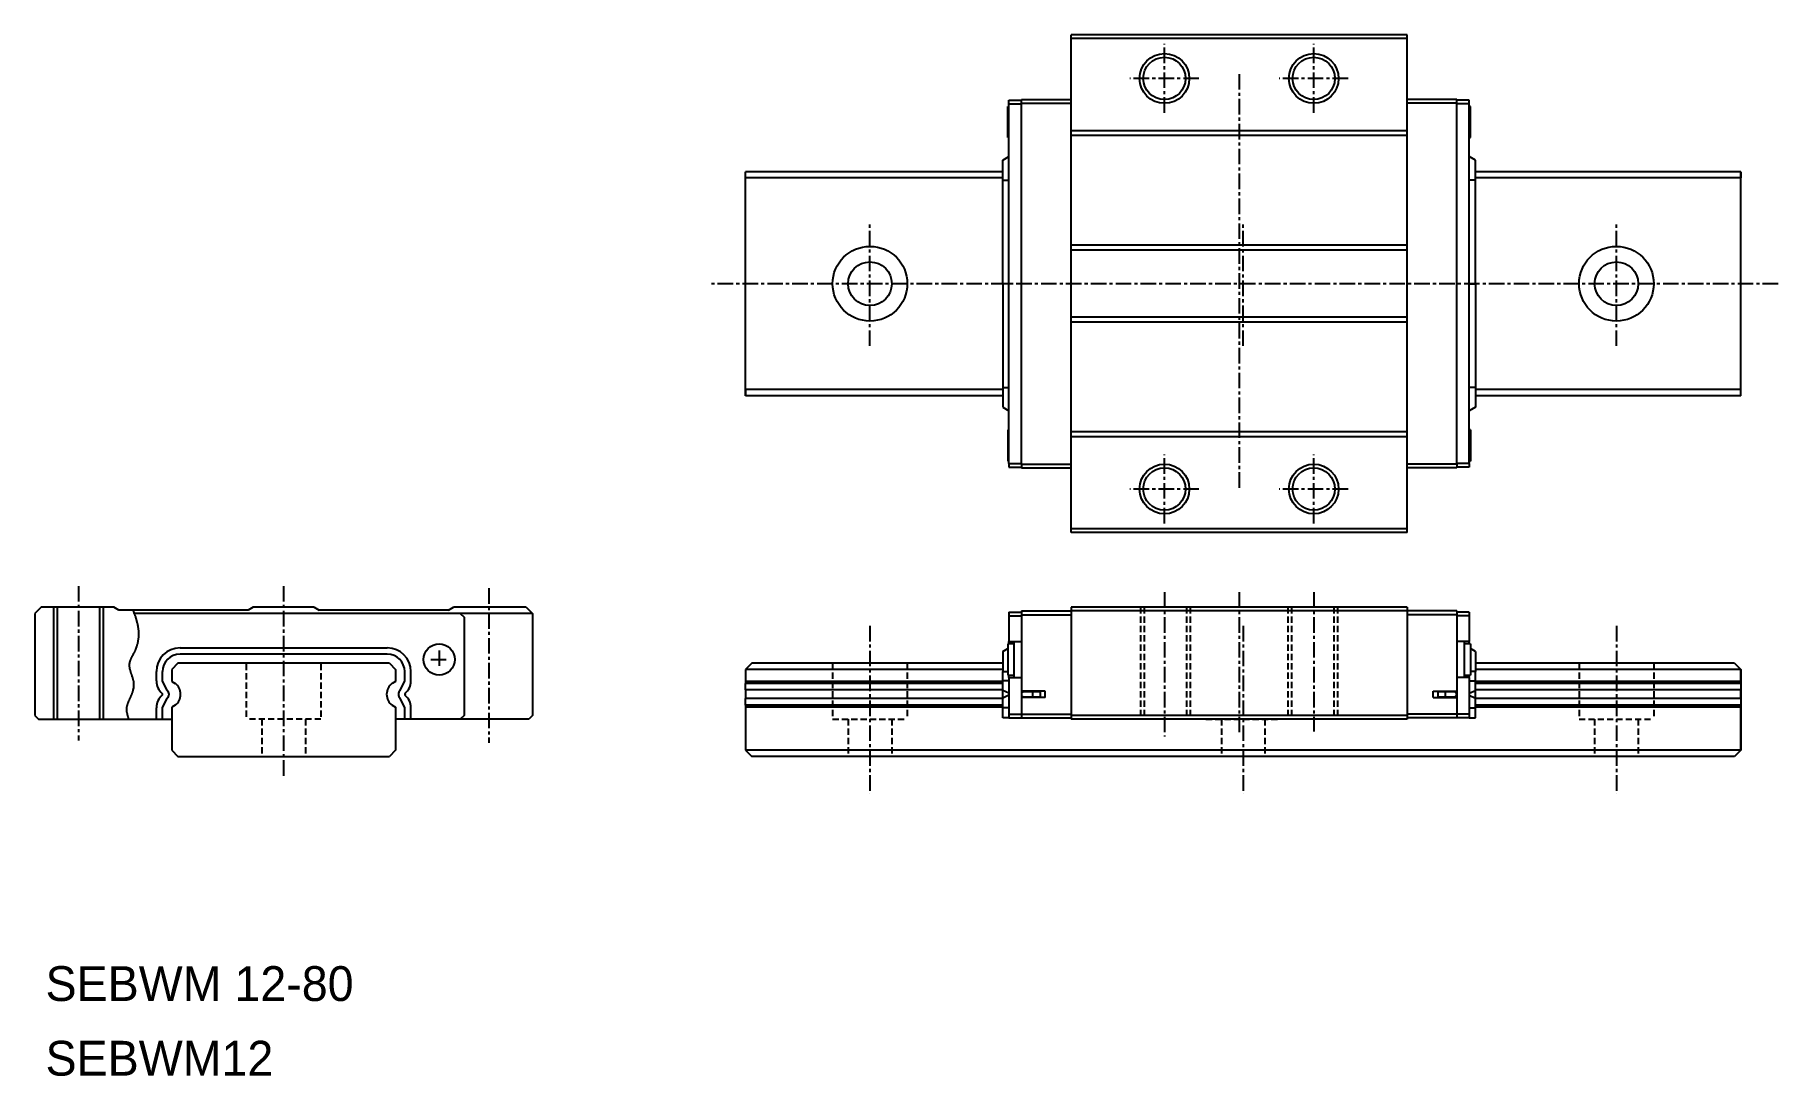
# Model space of a CAD drawing. Extents: x -7 to 133, y 5 to 89.
import ezdxf

# ---------------------------------------------------------------- set-up
doc = ezdxf.new("R2010")
doc.units = 0
doc.linetypes.add('CENTER', pattern=[2, 1.25, -0.25, 0.25, -0.25])
doc.linetypes.add('DASHED', pattern=[0.75, 0.5, -0.25])
doc.layers.get('0').update_dxf_attribs({"linetype": 'CONTINUOUS'})
doc.layers.add('CENTER', color=1, linetype='CENTER')

msp = doc.modelspace()

# ---------------------------------------------------------------- linework, layer by layer
at = {"color": 7, "linetype": 'CONTINUOUS'}
for p, q in [((103.17, 88.7), (76.17, 88.7)), ((76.17, 48.7), (76.17, 88.7)), ((103.17, 88.4), (76.17, 88.4)), ((103.17, 48.7), (103.17, 88.7)), ((71.17, 82.95), (71.07, 82.95)), ((71.07, 80.45), (71.07, 82.95)), ((71.17, 83.15), (71.17, 83.45)), ((71.17, 83.45), (72.17, 83.45)), ((71.17, 54.25), (71.17, 83.15)), ((71.17, 83.15), (72.17, 83.15)), ((72.17, 83.5), (76.17, 83.5)), ((72.17, 83.2), (72.17, 83.5)), ((72.17, 54.2), (72.17, 83.2)), ((72.17, 83.2), (76.17, 83.2)), ((107.17, 83.5), (103.17, 83.5)), ((107.17, 83.2), (103.17, 83.2)), ((107.17, 83.2), (107.17, 83.5)), ((108.17, 83.45), (107.17, 83.45)), ((107.17, 54.2), (107.17, 83.2)), ((108.17, 83.15), (107.17, 83.15)), ((108.17, 83.15), (108.17, 83.45)), ((108.17, 54.25), (108.17, 83.15)), ((108.27, 82.95), (108.17, 82.95)), ((108.27, 80.45), (108.27, 82.95)), ((71.07, 80.45), (71.17, 80.45)), ((103.17, 81), (76.17, 81)), ((103.17, 80.6), (76.17, 80.6)), ((108.17, 80.45), (108.27, 80.45)), ((70.67, 78.63), (71.17, 78.93)), ((70.67, 77.03), (70.67, 78.63)), ((108.67, 78.63), (108.17, 78.93)), ((108.67, 77.03), (108.67, 78.63)), ((70.67, 77.7), (50, 77.7)), ((50, 77.2), (50, 77.7)), ((50, 59.7), (50, 77.7)), ((70.67, 77.2), (50, 77.2)), ((130, 77.7), (108.67, 77.7)), ((130, 77.2), (108.67, 77.2)), ((130, 77.7), (130, 77.2)), ((130, 59.7), (130, 77.7)), ((70.67, 68.7), (70.67, 77.03)), ((70.67, 77.03), (71.17, 77.03)), ((108.67, 77.03), (108.17, 77.03)), ((108.67, 68.7), (108.67, 77.03)), ((103.17, 71.8), (76.17, 71.8)), ((103.17, 71.4), (76.17, 71.4)), ((70.67, 68.7), (70.67, 60.37)), ((71.17, 68.7), (70.67, 68.7)), ((108.17, 68.7), (108.67, 68.7)), ((108.67, 68.7), (108.67, 60.37)), ((103.17, 66), (76.17, 66)), ((103.17, 65.6), (76.17, 65.6)), ((70.67, 60.37), (71.17, 60.37)), ((70.67, 60.37), (70.67, 58.77)), ((108.67, 60.37), (108.17, 60.37)), ((108.67, 60.37), (108.67, 58.77)), ((70.67, 60.2), (50, 60.2)), ((50, 60.2), (50, 59.7)), ((70.67, 59.7), (50, 59.7)), ((130, 60.2), (108.67, 60.2)), ((130, 59.7), (108.67, 59.7)), ((130, 59.7), (130, 60.2)), ((70.67, 58.77), (71.17, 58.47)), ((108.67, 58.77), (108.17, 58.47)), ((71.07, 56.95), (71.07, 54.45)), ((71.17, 56.95), (71.07, 56.95)), ((103.17, 56.8), (76.17, 56.8)), ((103.17, 56.4), (76.17, 56.4)), ((108.27, 56.95), (108.17, 56.95)), ((108.27, 56.95), (108.27, 54.45)), ((71.07, 54.45), (71.17, 54.45)), ((71.17, 54.25), (72.17, 54.25)), ((71.17, 54.25), (71.17, 53.95)), ((71.17, 53.95), (72.17, 53.95)), ((72.17, 54.2), (76.17, 54.2)), ((72.17, 54.2), (72.17, 53.9)), ((72.17, 53.9), (76.17, 53.9)), ((107.17, 54.2), (103.17, 54.2)), ((107.17, 53.9), (103.17, 53.9)), ((108.17, 54.25), (107.17, 54.25)), ((107.17, 54.2), (107.17, 53.9)), ((108.17, 53.95), (107.17, 53.95)), ((108.17, 54.45), (108.27, 54.45)), ((108.17, 54.25), (108.17, 53.95)), ((103.17, 49), (76.17, 49)), ((103.17, 48.7), (76.17, 48.7)), ((-6.63, 42.7), (-7.13, 42.2)), ((-7.13, 42.2), (-7.13, 34)), ((-0.78, 42.7), (-6.63, 42.7)), ((-5.33, 42.7), (-5.33, 33.7)), ((-1.93, 42.7), (-1.93, 33.7)), ((-0.38, 42.45), (-0.78, 42.7)), ((10.02, 42.45), (-0.38, 42.45)), ((32.87, 42.2), (0.86, 42.2)), ((10.42, 42.7), (10.02, 42.45)), ((15.32, 42.7), (10.42, 42.7)), ((15.32, 42.7), (15.72, 42.45)), ((26.12, 42.45), (15.72, 42.45)), ((26.12, 42.45), (26.52, 42.7)), ((32.37, 42.7), (26.52, 42.7)), ((27.07, 42.2), (27.37, 41.9)), ((32.37, 42.7), (32.87, 42.2)), ((32.87, 42.2), (32.87, 34)), ((71.17, 42.3), (71.17, 42)), ((71.17, 42.3), (72.17, 42.3)), ((72.17, 42.4), (72.17, 42.1)), ((72.17, 42.4), (76.17, 42.4)), ((72.17, 42.1), (76.17, 42.1)), ((72.17, 42.1), (72.17, 35.95)), ((103.17, 42.7), (76.17, 42.7)), ((76.17, 42.7), (76.17, 42.4)), ((103.17, 42.4), (76.17, 42.4)), ((76.17, 42.4), (76.17, 34)), ((103.17, 42.7), (103.17, 42.4)), ((103.17, 42.4), (103.17, 34)), ((107.17, 42.4), (103.17, 42.4)), ((107.17, 42.1), (103.17, 42.1)), ((107.17, 42.4), (107.17, 42.1)), ((108.17, 42.3), (107.17, 42.3)), ((107.17, 42.1), (107.17, 35.95)), ((108.17, 42.3), (108.17, 42)), ((27.37, 41.9), (27.37, 34)), ((71.17, 42), (72.17, 42)), ((71.17, 42), (71.17, 39.95)), ((108.17, 42), (107.17, 42)), ((108.17, 42), (108.17, 39.95)), ((4.54, 39.43), (21.2, 39.43)), ((70.67, 39.13), (71.07, 39.37)), ((71.57, 39.75), (71.07, 39.75)), ((71.07, 39.75), (71.07, 37.25)), ((71.17, 39.75), (71.17, 39.95)), ((71.17, 39.95), (72.17, 39.95)), ((71.57, 39.95), (71.57, 37.05)), ((108.17, 39.95), (107.17, 39.95)), ((107.77, 39.95), (107.77, 37.05)), ((108.27, 39.75), (107.77, 39.75)), ((108.17, 39.75), (108.17, 39.95)), ((108.27, 39.75), (108.27, 37.25)), ((108.67, 39.13), (108.27, 39.37)), ((4.37, 38.2), (3.87, 37.7)), ((21.37, 38.2), (4.37, 38.2)), ((21.2, 38.93), (4.54, 38.93)), ((21.37, 38.2), (21.87, 37.7)), ((50.5, 38.2), (50, 37.7)), ((70.67, 38.2), (50.5, 38.2)), ((70.67, 39.13), (70.67, 37.53)), ((108.67, 39.13), (108.67, 37.53)), ((129.5, 38.2), (108.67, 38.2)), ((129.5, 38.2), (130, 37.7)), ((2.64, 36.78), (2.64, 37.53)), ((3.14, 36.78), (3.14, 37.53)), ((3.51, 36.01), (3.14, 36.78)), ((3.87, 37.7), (3.87, 36.74)), ((3.87, 36.74), (4.15, 36.58)), ((21.87, 36.74), (21.59, 36.58)), ((21.87, 37.7), (21.87, 36.74)), ((22.24, 36.01), (22.6, 36.78)), ((22.6, 36.78), (22.6, 37.53)), ((23.1, 36.78), (23.1, 37.53)), ((70.67, 37.7), (50, 37.7)), ((50, 37.7), (50, 36.74)), ((70.67, 36.74), (50, 36.74)), ((50, 36.74), (50, 36.58)), ((70.67, 36.58), (50, 36.58)), ((50, 36.05), (50, 36.58)), ((70.67, 37.53), (71.07, 37.53)), ((70.67, 36.78), (70.67, 37.53)), ((70.67, 36.01), (70.67, 36.78)), ((71.17, 36.78), (70.67, 36.78)), ((71.07, 37.25), (71.57, 37.25)), ((71.17, 37.05), (71.17, 37.25)), ((71.17, 37.05), (72.17, 37.05)), ((71.17, 37.05), (71.17, 34.1)), ((108.17, 37.05), (107.17, 37.05)), ((107.77, 37.25), (108.27, 37.25)), ((108.17, 37.05), (108.17, 37.25)), ((108.17, 37.05), (108.17, 34.1)), ((108.17, 36.78), (108.67, 36.78)), ((108.67, 37.53), (108.27, 37.53)), ((130, 37.7), (108.67, 37.7)), ((108.67, 36.78), (108.67, 37.53)), ((108.67, 36.01), (108.67, 36.78)), ((130, 36.74), (108.67, 36.74)), ((130, 36.58), (108.67, 36.58)), ((130, 36.74), (130, 37.7)), ((130, 37.7), (130, 31.2)), ((130, 36.58), (130, 36.74)), ((130, 36.58), (130, 36.05)), ((3.14, 34.62), (3.51, 35.39)), ((22.6, 34.62), (22.24, 35.39)), ((70.67, 36.05), (50, 36.05)), ((50, 36.05), (50, 35.35)), ((70.67, 35.35), (50, 35.35)), ((50, 34.82), (50, 35.35)), ((70.67, 35.39), (70.67, 36.01)), ((71.17, 35.78), (70.67, 36.01)), ((71.17, 35.62), (70.67, 35.39)), ((70.67, 34.62), (70.67, 35.39)), ((74.07, 35.95), (72.17, 35.95)), ((72.17, 35.95), (72.17, 35.45)), ((74.07, 35.45), (72.17, 35.45)), ((72.17, 35.45), (72.17, 34.1)), ((73.07, 35.9), (72.37, 35.9)), ((72.37, 35.5), (73.07, 35.5)), ((72.67, 35.9), (72.67, 35.95)), ((72.67, 35.45), (72.67, 35.5)), ((73, 35.9), (73, 35.95)), ((73, 35.45), (73, 35.5)), ((73.07, 35.9), (73.07, 35.5)), ((73.67, 35.9), (73.07, 35.9)), ((73.07, 35.5), (73.67, 35.5)), ((73.67, 35.9), (73.67, 35.5)), ((74.07, 35.45), (74.07, 35.95)), ((105.27, 35.45), (105.27, 35.95)), ((105.27, 35.95), (107.17, 35.95)), ((105.27, 35.45), (107.17, 35.45)), ((106.27, 35.9), (105.67, 35.9)), ((105.67, 35.5), (105.67, 35.9)), ((105.67, 35.5), (106.27, 35.5)), ((106.27, 35.5), (106.27, 35.9)), ((106.97, 35.9), (106.27, 35.9)), ((106.27, 35.5), (106.97, 35.5)), ((106.34, 35.9), (106.34, 35.95)), ((106.34, 35.45), (106.34, 35.5)), ((106.67, 35.9), (106.67, 35.95)), ((106.67, 35.45), (106.67, 35.5)), ((107.17, 35.95), (107.17, 35.45)), ((107.17, 35.45), (107.17, 34.1)), ((108.17, 35.78), (108.67, 36.01)), ((108.17, 35.62), (108.67, 35.39)), ((130, 36.05), (108.67, 36.05)), ((108.67, 35.39), (108.67, 36.01)), ((108.67, 34.62), (108.67, 35.39)), ((130, 35.35), (108.67, 35.35)), ((130, 35.35), (130, 36.05)), ((130, 35.35), (130, 34.82)), ((-7.13, 34), (-6.83, 33.7)), ((-6.83, 33.7), (3.87, 33.7)), ((2.64, 33.7), (2.64, 34.62)), ((3.14, 33.7), (3.14, 34.62)), ((4.15, 34.82), (3.87, 34.66)), ((3.87, 34.66), (3.87, 31.2)), ((21.59, 34.82), (21.87, 34.66)), ((21.87, 34.66), (21.87, 31.2)), ((32.57, 33.7), (21.87, 33.7)), ((22.6, 33.7), (22.6, 34.62)), ((23.1, 33.7), (23.1, 34.62)), ((27.37, 34), (27.07, 33.7)), ((32.87, 34), (32.57, 33.7)), ((70.67, 34.82), (50, 34.82)), ((50, 34.82), (50, 34.66)), ((70.67, 34.66), (50, 34.66)), ((50, 34.66), (50, 31.2)), ((71.17, 34.62), (70.67, 34.62)), ((70.67, 33.8), (70.67, 34.62)), ((71.17, 33.8), (70.67, 33.8)), ((71.17, 34.1), (71.17, 33.8)), ((71.17, 34.1), (72.17, 34.1)), ((71.17, 33.8), (72.17, 33.8)), ((72.17, 34.1), (72.17, 33.8)), ((72.17, 34.1), (76.17, 34.1)), ((72.17, 33.8), (76.17, 33.8)), ((103.17, 34), (76.17, 34)), ((76.17, 34), (76.17, 33.7)), ((103.17, 33.7), (76.17, 33.7)), ((107.17, 34.1), (103.17, 34.1)), ((103.17, 34), (103.17, 33.7)), ((107.17, 33.8), (103.17, 33.8)), ((107.17, 34.1), (107.17, 33.8)), ((108.17, 34.1), (107.17, 34.1)), ((108.17, 33.8), (107.17, 33.8)), ((108.17, 34.62), (108.67, 34.62)), ((108.17, 34.1), (108.17, 33.8)), ((108.17, 33.8), (108.67, 33.8)), ((130, 34.82), (108.67, 34.82)), ((130, 34.66), (108.67, 34.66)), ((108.67, 33.8), (108.67, 34.62)), ((130, 34.66), (130, 34.82)), ((130, 31.2), (130, 34.66)), ((3.87, 31.2), (4.37, 30.7)), ((21.87, 31.2), (21.37, 30.7)), ((130, 31.2), (50, 31.2)), ((50, 31.2), (50.5, 30.7)), ((130, 31.2), (129.5, 30.7)), ((4.37, 30.7), (21.37, 30.7)), ((129.5, 30.7), (50.5, 30.7))]:
    msp.add_line(p, q, dxfattribs=at)
at = {"color": 3, "linetype": 'CONTINUOUS'}
for p, q in [((-5.63, 42.7), (-5.63, 33.7)), ((-1.63, 42.7), (-1.63, 33.7))]:
    msp.add_line(p, q, dxfattribs=at)
at = {"color": 3, "linetype": 'DASHED'}
for p, q in [((81.75, 42.7), (81.75, 33.7)), ((82.04, 42.7), (82.04, 33.7)), ((85.45, 42.7), (85.45, 33.7)), ((85.75, 42.7), (85.75, 33.7)), ((93.59, 42.7), (93.59, 33.7)), ((93.89, 42.7), (93.89, 33.7)), ((97.29, 42.7), (97.29, 33.7)), ((97.59, 42.7), (97.59, 33.7)), ((9.87, 38.15), (9.87, 33.7)), ((15.87, 38.15), (15.87, 33.7)), ((57, 38.2), (57, 33.7)), ((63, 38.2), (63, 33.7)), ((117, 38.2), (117, 33.7)), ((123, 38.2), (123, 33.7)), ((15.87, 33.7), (9.87, 33.7)), ((11.12, 33.7), (11.12, 30.7)), ((14.62, 33.7), (14.62, 30.7)), ((57, 33.7), (63, 33.7)), ((58.25, 33.7), (58.25, 30.7)), ((61.75, 33.7), (61.75, 30.7)), ((87, 33.73), (87, 33.7)), ((87, 33.7), (93, 33.7)), ((88.25, 33.7), (88.25, 30.7)), ((91.75, 33.7), (91.75, 30.7)), ((93, 33.73), (93, 33.7)), ((117, 33.7), (123, 33.7)), ((118.25, 33.7), (118.25, 30.7)), ((121.75, 33.7), (121.75, 30.7))]:
    msp.add_line(p, q, dxfattribs=at)
at = {"color": 3}
msp.add_polyline3d([(0.76, 42.45, 0), (0.77, 42.42, 0), (0.78, 42.4, 0), (0.79, 42.37, 0), (0.8, 42.34, 0), (0.81, 42.32, 0), (0.82, 42.29, 0), (0.83, 42.26, 0), (0.84, 42.23, 0), (0.85, 42.21, 0), (0.86, 42.18, 0), (0.87, 42.15, 0), (0.88, 42.13, 0), (0.89, 42.1, 0), (0.9, 42.07, 0), (0.91, 42.05, 0), (0.92, 42.02, 0), (0.93, 41.99, 0), (0.94, 41.97, 0), (0.95, 41.94, 0), (0.96, 41.91, 0), (0.96, 41.88, 0), (0.97, 41.86, 0), (0.98, 41.83, 0), (0.99, 41.8, 0), (1, 41.78, 0), (1.01, 41.75, 0), (1.02, 41.72, 0), (1.02, 41.69, 0), (1.03, 41.67, 0), (1.04, 41.64, 0), (1.05, 41.61, 0), (1.05, 41.58, 0), (1.06, 41.56, 0), (1.07, 41.53, 0), (1.08, 41.5, 0), (1.08, 41.47, 0), (1.09, 41.45, 0), (1.1, 41.42, 0), (1.1, 41.39, 0), (1.11, 41.36, 0), (1.11, 41.34, 0), (1.12, 41.31, 0), (1.13, 41.28, 0), (1.13, 41.25, 0), (1.14, 41.23, 0), (1.14, 41.2, 0), (1.15, 41.17, 0), (1.15, 41.14, 0), (1.16, 41.11, 0), (1.16, 41.09, 0), (1.16, 41.06, 0), (1.17, 41.03, 0), (1.17, 41, 0), (1.17, 40.97, 0), (1.18, 40.95, 0), (1.18, 40.92, 0), (1.18, 40.89, 0), (1.19, 40.86, 0), (1.19, 40.83, 0), (1.19, 40.81, 0), (1.19, 40.78, 0), (1.19, 40.75, 0), (1.2, 40.72, 0), (1.2, 40.69, 0), (1.2, 40.66, 0), (1.2, 40.64, 0), (1.2, 40.61, 0), (1.2, 40.58, 0), (1.2, 40.55, 0), (1.2, 40.52, 0), (1.2, 40.49, 0), (1.2, 40.46, 0), (1.2, 40.44, 0), (1.2, 40.41, 0), (1.2, 40.38, 0), (1.19, 40.35, 0), (1.19, 40.32, 0), (1.19, 40.29, 0), (1.19, 40.27, 0), (1.19, 40.24, 0), (1.18, 40.21, 0), (1.18, 40.18, 0), (1.18, 40.15, 0), (1.17, 40.12, 0), (1.17, 40.09, 0), (1.17, 40.07, 0), (1.16, 40.04, 0), (1.16, 40.01, 0), (1.15, 39.98, 0), (1.15, 39.95, 0), (1.14, 39.92, 0), (1.14, 39.9, 0), (1.13, 39.87, 0), (1.13, 39.84, 0), (1.12, 39.81, 0), (1.11, 39.78, 0), (1.11, 39.76, 0), (1.1, 39.73, 0), (1.09, 39.7, 0), (1.08, 39.67, 0), (1.08, 39.64, 0), (1.07, 39.62, 0), (1.06, 39.59, 0), (1.05, 39.56, 0), (1.04, 39.53, 0), (1.03, 39.5, 0), (1.02, 39.48, 0), (1.01, 39.45, 0), (1, 39.42, 0), (0.99, 39.39, 0), (0.98, 39.37, 0), (0.97, 39.34, 0), (0.96, 39.31, 0), (0.95, 39.29, 0), (0.94, 39.26, 0), (0.93, 39.23, 0), (0.92, 39.2, 0), (0.9, 39.18, 0), (0.89, 39.15, 0), (0.88, 39.12, 0), (0.87, 39.1, 0), (0.85, 39.07, 0), (0.84, 39.04, 0), (0.83, 39.02, 0), (0.81, 38.99, 0), (0.8, 38.97, 0), (0.78, 38.94, 0), (0.77, 38.91, 0), (0.76, 38.89, 0), (0.74, 38.86, 0), (0.73, 38.83, 0), (0.71, 38.81, 0), (0.7, 38.78, 0), (0.69, 38.76, 0), (0.67, 38.73, 0), (0.66, 38.7, 0), (0.65, 38.68, 0), (0.63, 38.65, 0), (0.62, 38.63, 0), (0.61, 38.6, 0), (0.6, 38.57, 0), (0.58, 38.55, 0), (0.57, 38.52, 0), (0.56, 38.5, 0), (0.55, 38.47, 0), (0.54, 38.44, 0), (0.53, 38.42, 0), (0.52, 38.39, 0), (0.51, 38.37, 0), (0.5, 38.34, 0), (0.5, 38.31, 0), (0.49, 38.29, 0), (0.48, 38.26, 0), (0.48, 38.24, 0), (0.47, 38.21, 0), (0.47, 38.18, 0), (0.46, 38.16, 0), (0.46, 38.13, 0), (0.46, 38.1, 0), (0.46, 38.08, 0), (0.46, 38.05, 0), (0.46, 38.02, 0), (0.46, 38, 0), (0.46, 37.97, 0), (0.46, 37.94, 0), (0.46, 37.92, 0), (0.47, 37.89, 0), (0.47, 37.86, 0), (0.47, 37.84, 0), (0.48, 37.81, 0), (0.48, 37.78, 0), (0.49, 37.75, 0), (0.5, 37.73, 0), (0.5, 37.7, 0), (0.51, 37.67, 0), (0.52, 37.64, 0), (0.52, 37.62, 0), (0.53, 37.59, 0), (0.54, 37.56, 0), (0.55, 37.53, 0), (0.56, 37.51, 0), (0.57, 37.48, 0), (0.57, 37.45, 0), (0.58, 37.42, 0), (0.59, 37.4, 0), (0.6, 37.37, 0), (0.61, 37.34, 0), (0.62, 37.31, 0), (0.63, 37.28, 0), (0.64, 37.26, 0), (0.65, 37.23, 0), (0.66, 37.2, 0), (0.67, 37.17, 0), (0.68, 37.14, 0), (0.69, 37.12, 0), (0.7, 37.09, 0), (0.71, 37.06, 0), (0.71, 37.03, 0), (0.72, 37, 0), (0.73, 36.98, 0), (0.74, 36.95, 0), (0.75, 36.92, 0), (0.75, 36.89, 0), (0.76, 36.86, 0), (0.77, 36.83, 0), (0.77, 36.81, 0), (0.78, 36.78, 0), (0.79, 36.75, 0), (0.79, 36.72, 0), (0.8, 36.69, 0), (0.8, 36.66, 0), (0.8, 36.64, 0), (0.81, 36.61, 0), (0.81, 36.58, 0), (0.81, 36.55, 0), (0.81, 36.52, 0), (0.81, 36.49, 0), (0.81, 36.47, 0), (0.81, 36.44, 0), (0.81, 36.41, 0), (0.81, 36.38, 0), (0.81, 36.35, 0), (0.81, 36.33, 0), (0.8, 36.3, 0), (0.8, 36.27, 0), (0.8, 36.24, 0), (0.79, 36.21, 0), (0.79, 36.18, 0), (0.78, 36.16, 0), (0.78, 36.13, 0), (0.77, 36.1, 0), (0.76, 36.07, 0), (0.76, 36.04, 0), (0.75, 36.02, 0), (0.74, 35.99, 0), (0.73, 35.96, 0), (0.73, 35.93, 0), (0.72, 35.91, 0), (0.71, 35.88, 0), (0.7, 35.85, 0), (0.69, 35.82, 0), (0.68, 35.79, 0), (0.67, 35.77, 0), (0.66, 35.74, 0), (0.65, 35.71, 0), (0.64, 35.69, 0), (0.63, 35.66, 0), (0.62, 35.63, 0), (0.61, 35.6, 0), (0.59, 35.58, 0), (0.58, 35.55, 0), (0.57, 35.52, 0), (0.56, 35.5, 0), (0.55, 35.47, 0), (0.53, 35.44, 0), (0.52, 35.42, 0), (0.51, 35.39, 0), (0.5, 35.36, 0), (0.48, 35.33, 0), (0.47, 35.31, 0), (0.46, 35.28, 0), (0.45, 35.25, 0), (0.44, 35.23, 0), (0.42, 35.2, 0), (0.41, 35.17, 0), (0.4, 35.15, 0), (0.39, 35.12, 0), (0.38, 35.1, 0), (0.37, 35.07, 0), (0.36, 35.04, 0), (0.35, 35.02, 0), (0.34, 34.99, 0), (0.33, 34.96, 0), (0.32, 34.94, 0), (0.31, 34.91, 0), (0.3, 34.88, 0), (0.29, 34.86, 0), (0.28, 34.83, 0), (0.28, 34.8, 0), (0.27, 34.78, 0), (0.26, 34.75, 0), (0.26, 34.72, 0), (0.25, 34.69, 0), (0.25, 34.67, 0), (0.24, 34.64, 0), (0.24, 34.61, 0), (0.24, 34.59, 0), (0.24, 34.56, 0), (0.23, 34.53, 0), (0.23, 34.51, 0), (0.23, 34.48, 0), (0.23, 34.45, 0), (0.23, 34.42, 0), (0.24, 34.4, 0), (0.24, 34.37, 0), (0.24, 34.34, 0), (0.25, 34.31, 0), (0.25, 34.29, 0), (0.25, 34.26, 0), (0.26, 34.23, 0), (0.26, 34.2, 0), (0.27, 34.18, 0), (0.28, 34.15, 0), (0.28, 34.12, 0), (0.29, 34.09, 0), (0.3, 34.06, 0), (0.3, 34.04, 0), (0.31, 34.01, 0), (0.32, 33.98, 0), (0.33, 33.95, 0), (0.34, 33.92, 0), (0.35, 33.9, 0), (0.35, 33.87, 0), (0.36, 33.84, 0), (0.37, 33.81, 0), (0.38, 33.78, 0), (0.39, 33.76, 0), (0.4, 33.73, 0), (0.41, 33.7, 0)], dxfattribs=at)
at = {"color": 3, "linetype": 'CONTINUOUS'}
for centre in [(83.67, 85.2), (95.67, 85.2), (83.67, 52.2), (95.67, 52.2)]:
    msp.add_circle(centre, 2, dxfattribs=at)
at = {"color": 7, "linetype": 'CONTINUOUS'}
for centre, radius in [((83.67, 85.2), 1.7), ((95.67, 85.2), 1.7), ((60, 68.7), 3), ((120, 68.7), 3), ((60, 68.7), 1.75), ((120, 68.7), 1.75), ((83.67, 52.2), 1.7), ((95.67, 52.2), 1.7), ((25.37, 38.5), 1.25)]:
    msp.add_circle(centre, radius, dxfattribs=at)
for centre, radius, start, end in [((4.54, 37.53), 1.9, 90.0008, 179.9992), ((21.2, 37.53), 1.9, 0.0008, 89.9992), ((4.54, 37.53), 1.4, 90.0008, 179.9992), ((21.2, 37.53), 1.4, 0.0008, 89.9992), ((3.94, 36.78), 1.3, 180, 230.7296), ((3.49, 35.7), 1.1, 306.6411, 53.3589), ((22.25, 35.7), 1.1, 126.6411, 233.3589), ((21.8, 36.78), 1.3, 309.2704, 0), ((3.94, 34.62), 1.3, 129.2704, 180), ((2.94, 35.7), 0.2, 337.2267, 22.7733), ((3.26, 35.7), 0.4, 309.2704, 50.7296), ((22.49, 35.7), 0.4, 129.2704, 230.7296), ((22.81, 35.7), 0.2, 157.2267, 202.7733), ((21.8, 34.62), 1.3, 0, 50.7296), ((72.37, 35.7), 0.2, 90, 180), ((72.37, 35.7), 0.2, 180, 270), ((106.97, 35.7), 0.2, 0, 90), ((106.97, 35.7), 0.2, 270, 0)]:
    msp.add_arc(centre, radius, start, end, dxfattribs=at)
at = {"layer": 'CENTER', "color": 1, "linetype": 'CENTER'}
for p, q in [((83.67, 82.43), (83.67, 87.97)), ((95.67, 82.43), (95.67, 87.97)), ((89.67, 85.55), (89.67, 52.16)), ((86.44, 85.2), (80.9, 85.2)), ((98.44, 85.2), (92.9, 85.2)), ((60, 63.7), (60, 73.7)), ((90, 63.7), (90, 73.7)), ((120, 63.7), (120, 73.7)), ((133, 68.7), (47, 68.7)), ((83.67, 49.43), (83.67, 54.97)), ((95.67, 49.43), (95.67, 54.97)), ((86.44, 52.2), (80.9, 52.2)), ((98.44, 52.2), (92.9, 52.2)), ((-3.63, 44.4), (-3.63, 31.99)), ((12.87, 44.4), (12.87, 28.99)), ((29.37, 44.22), (29.37, 31.81)), ((83.67, 43.9), (83.67, 32.32)), ((89.67, 43.9), (89.67, 32.5)), ((95.67, 43.9), (95.67, 32.72)), ((60, 41.2), (60, 27.7)), ((90, 41.2), (90, 27.7)), ((120, 41.2), (120, 27.7)), ((24.69, 38.5), (26.02, 38.5)), ((25.37, 39.23), (25.37, 37.83))]:
    msp.add_line(p, q, dxfattribs=at)

# ---------------------------------------------------------------- texts
at = {"color": 7, "linetype": 'CONTINUOUS'}
for s, p in [('SEBWM 12-80', (-6.27, 11.05)), ('SEBWM12', (-6.27, 5.05))]:
    msp.add_text(s, height=2.8, dxfattribs=at).set_placement(p)

doc.saveas('drawing.dxf')
